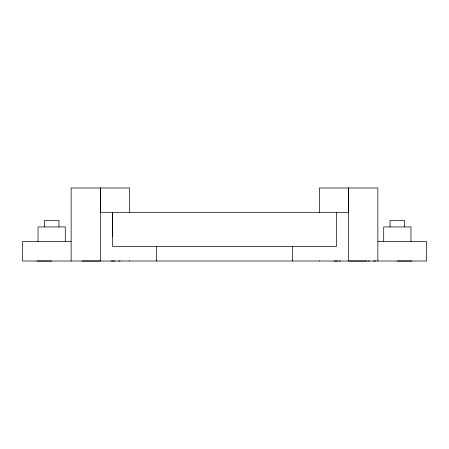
<?xml version="1.0" encoding="UTF-8"?>
<svg xmlns="http://www.w3.org/2000/svg" width="449" height="449" viewBox="0 0 449 449"><rect width="100%" height="100%" fill="white"/><g stroke="black" fill="none" stroke-linecap="round" stroke-linejoin="round"><path stroke-width="0.67" d="M156.336 261.015L156.336 246.411M292.664 246.411L292.664 261.015M319.441 212.326L319.441 187.985L377.862 187.985L377.862 261.015M336.481 212.326L336.481 246.411L112.519 246.411L112.519 212.326L112.519 236.674M390.035 226.936L390.035 220.605L404.639 220.605L404.639 226.936M129.559 261.015L129.559 260.605M71.138 241.54L22.45 241.54L22.45 261.015L426.55 261.015L426.55 241.54L377.862 241.54M37.054 261.015L51.663 261.015M81.965 261.015L100.352 261.015L100.352 187.985L100.352 212.326L348.649 212.326L348.649 187.985L348.649 261.015L367.035 261.015M111.172 261.015L114.955 261.015M118.609 261.015L120.119 261.015M334.045 261.015L337.828 261.015M339.208 261.015L340.37 261.015M368.421 261.015L369.583 261.015M373.585 261.015L375.908 261.015M397.337 261.015L411.946 261.015M410.97 241.54L410.97 226.936L383.704 226.936L383.704 241.54M319.441 260.605L319.441 261.015M129.559 212.326L129.559 187.985L71.138 187.985L71.138 261.015M65.296 241.54L65.296 226.936L38.03 226.936L38.03 241.54M58.965 226.936L58.965 220.605L44.361 220.605L44.361 226.936"/></g></svg>
